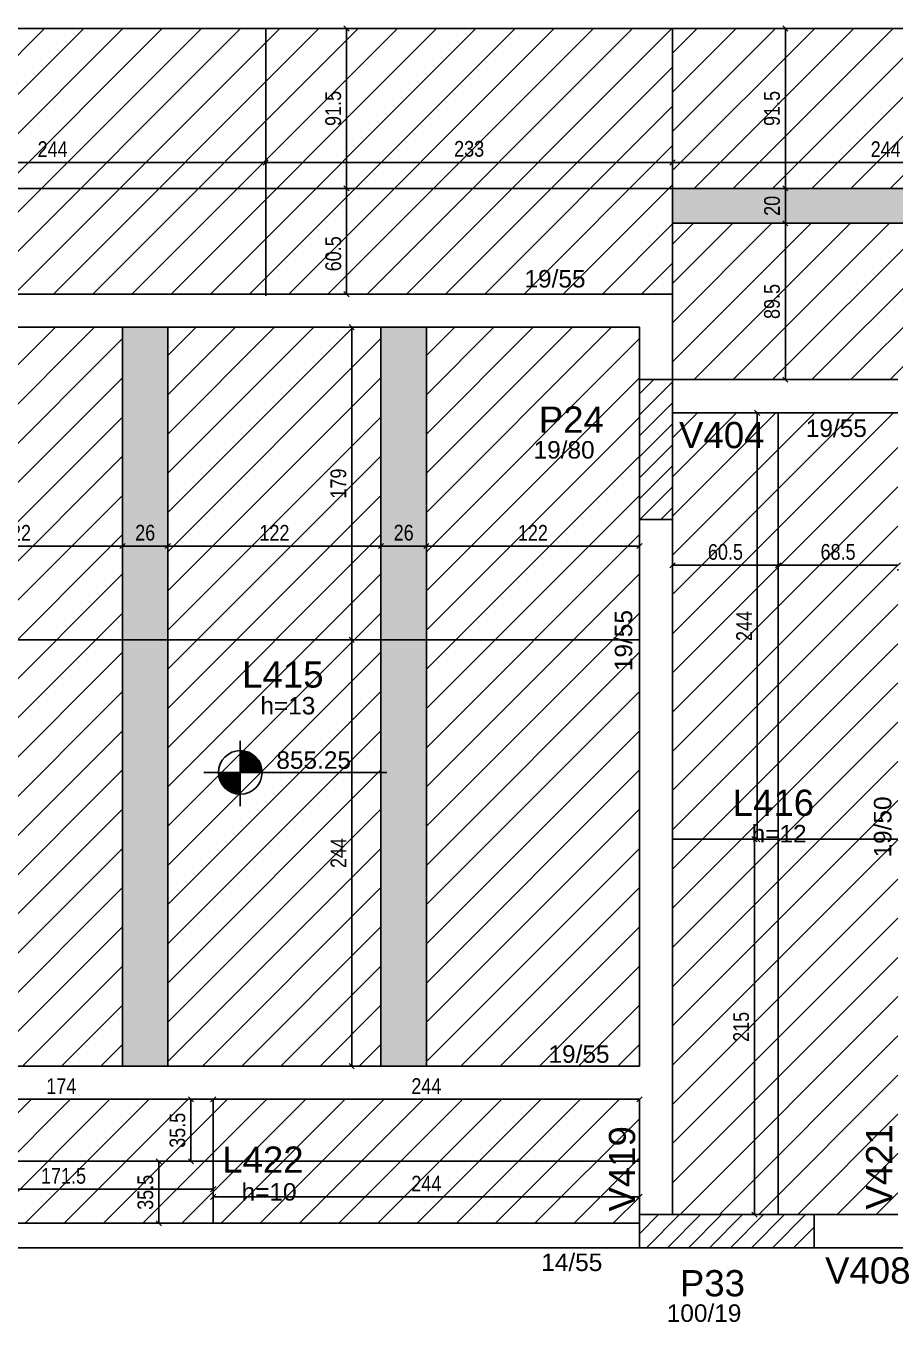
# Model space of a CAD drawing. Header units: millimetres. Extents: x 2358 to 5871, y 1438 to 2637.
# Drawn here: x 4682 to 5180, y 1444 to 2186 of the extents above; entities that cross this region are included whole.
import ezdxf

# ---------------------------------------------------------------- set-up
doc = ezdxf.new("R2010")
doc.units = ezdxf.units.MM
for name, color, linetype in [('3', 3, 'Continuous'), ('4', 4, 'Continuous'), ('7', 7, 'Continuous'), ('9', 9, 'Continuous'), ('Painéis', 200, 'Continuous')]:
    doc.layers.add(name, color=color, linetype=linetype)
doc.layers.add('Hachura', color=251, linetype='Continuous', lineweight=9)
doc.layers.add('REAPROVEITAMENTO', color=251, linetype='Continuous', lineweight=9)
doc.styles.add('COTA TECNICA-50', font='techl___.ttf', dxfattribs={"height": 9})
doc.styles.get("Standard").update_dxf_attribs({"font": 'arial.ttf'})
doc.dimstyles.new('COTA PAINEL-50', dxfattribs={"dimtxt": 9, "dimasz": 3, "dimexe": 3, "dimexo": 3, "dimgap": 3, "dimtad": 1, "dimdec": 1, "dimzin": 12, "dimdsep": 46, "dimtxsty": 'COTA TECNICA-50', "dimblk1": 'OBLIQUE', "dimblk2": 'OBLIQUE', "dimsah": 1, "dimcen": 0.9, "dimclrd": 4, "dimclre": 4, "dimclrt": 240, "dimadec": 1, "dimazin": 3, "dimtfac": 1, "dimtdec": 1, "dimtmove": 0, "dimatfit": 3, "dimfxl": 1, "dimtolj": 1, "dimtzin": 12, "dimarcsym": 0})

# ---------------------------------------------------------------- blocks, each defined once
blk = doc.blocks.new('_Oblique')
at = {"color": 0, "linetype": 'ByBlock', "lineweight": -2}
blk.add_line((-0.5, -0.5), (0.5, 0.5), dxfattribs=at)
blk = doc.blocks.new('*D152')
at = {"layer": 'Defpoints', "color": 0, "transparency": 16777216}
for p in [(5181.47, 1877.66), (5112.97, 1876.83), (5112.97, 1872.69)]:
    blk.add_point(p, dxfattribs=at)
at = {"layer": 'Painéis', "color": 4, "lineweight": -2, "transparency": 16777216}
for p, q in [((5112.97, 1875.69), (5112.97, 1879.83)), ((5181.47, 1876.83), (5112.97, 1876.83)), ((5181.47, 1874.66), (5181.47, 1873.83))]:
    blk.add_line(p, q, dxfattribs=at)
at = {"layer": 'Painéis', "color": 4, "lineweight": -2, "transparency": 16777216, "xscale": 3, "yscale": 3, "zscale": 3, "rotation": 180}
blk.add_blockref('_Oblique', (5112.97, 1876.83), dxfattribs=at)
at = {"layer": 'Painéis', "color": 4, "lineweight": -2, "transparency": 16777216, "xscale": 3, "yscale": 3, "zscale": 3}
blk.add_blockref('_Oblique', (5181.47, 1876.83), dxfattribs=at)
at = {"layer": 'Painéis', "color": 240, "transparency": 16777216, "insert": (5147.22, 1884.44), "char_height": 9, "attachment_point": 5, "style": 'COTA TECNICA-50'}
blk.add_mtext('\\A1;68.5', dxfattribs=at)
blk = doc.blocks.new('*D38')
at = {"layer": 'Defpoints', "color": 0, "transparency": 16777216}
for p in [(5052.47, 1876.83), (5052.47, 1876.83), (5112.97, 1876.83)]:
    blk.add_point(p, dxfattribs=at)
at = {"layer": 'Painéis', "color": 4, "lineweight": -2, "transparency": 16777216}
blk.add_line((5112.97, 1876.83), (5052.47, 1876.83), dxfattribs=at)
at = {"layer": 'Painéis', "color": 4, "lineweight": -2, "transparency": 16777216, "xscale": 3, "yscale": 3, "zscale": 3, "rotation": 180}
blk.add_blockref('_Oblique', (5052.47, 1876.83), dxfattribs=at)
at = {"layer": 'Painéis', "color": 4, "lineweight": -2, "transparency": 16777216, "xscale": 3, "yscale": 3, "zscale": 3}
blk.add_blockref('_Oblique', (5112.97, 1876.83), dxfattribs=at)
at = {"layer": 'Painéis', "color": 240, "transparency": 16777216, "insert": (5082.72, 1884.42), "char_height": 9, "attachment_point": 5, "style": 'COTA TECNICA-50'}
blk.add_mtext('\\A1;60.5', dxfattribs=at)
blk = doc.blocks.new('*D153')
at = {"layer": 'Defpoints', "color": 0, "transparency": 16777216}
for p in [(5100.96, 1964.07), (5100.96, 1720.07), (5100.96, 1720.07)]:
    blk.add_point(p, dxfattribs=at)
at = {"layer": 'Painéis', "color": 4, "lineweight": -2, "transparency": 16777216}
blk.add_line((5100.96, 1964.07), (5100.96, 1720.07), dxfattribs=at)
at = {"layer": 'Painéis', "color": 4, "lineweight": -2, "transparency": 16777216, "xscale": 3, "yscale": 3, "zscale": 3}
for p, rotation in [((5100.96, 1964.07), 90), ((5100.96, 1720.07), 270)]:
    blk.add_blockref('_Oblique', p, dxfattribs=dict(at, rotation=rotation))
at = {"layer": 'Painéis', "color": 240, "transparency": 16777216, "insert": (5093.39, 1842.07), "char_height": 9, "attachment_point": 5, "rotation": 90, "style": 'COTA TECNICA-50'}
blk.add_mtext('\\A1;244', dxfattribs=at)
blk = doc.blocks.new('*D39')
at = {"layer": 'Defpoints', "color": 0, "transparency": 16777216}
for p in [(5100.96, 1720.07), (5099.34, 1505.07), (5099.34, 1505.07)]:
    blk.add_point(p, dxfattribs=at)
at = {"layer": 'Painéis', "color": 4, "lineweight": -2, "transparency": 16777216}
for p, q in [((5097.96, 1720.07), (5096.34, 1720.07)), ((5099.34, 1720.07), (5099.34, 1505.07))]:
    blk.add_line(p, q, dxfattribs=at)
at = {"layer": 'Painéis', "color": 4, "lineweight": -2, "transparency": 16777216, "xscale": 3, "yscale": 3, "zscale": 3}
for p, rotation in [((5099.34, 1720.07), 90), ((5099.34, 1505.07), 270)]:
    blk.add_blockref('_Oblique', p, dxfattribs=dict(at, rotation=rotation))
at = {"layer": 'Painéis', "color": 240, "transparency": 16777216, "insert": (5091.74, 1612.57), "char_height": 9, "attachment_point": 5, "rotation": 90, "style": 'COTA TECNICA-50'}
blk.add_mtext('\\A1;215', dxfattribs=at)
blk = doc.blocks.new('*D40')
at = {"layer": 'Defpoints', "color": 0, "transparency": 16777216}
for p in [(4865.8, 2184.12), (4865.8, 2184.12), (4865.8, 2092.62)]:
    blk.add_point(p, dxfattribs=at)
at = {"layer": 'Painéis', "color": 4, "lineweight": -2, "transparency": 16777216}
blk.add_line((4865.8, 2092.62), (4865.8, 2184.12), dxfattribs=at)
at = {"layer": 'Painéis', "color": 4, "lineweight": -2, "transparency": 16777216, "xscale": 3, "yscale": 3, "zscale": 3}
for p, rotation in [((4865.8, 2184.12), 90), ((4865.8, 2092.62), 270)]:
    blk.add_blockref('_Oblique', p, dxfattribs=dict(at, rotation=rotation))
at = {"layer": 'Painéis', "color": 240, "transparency": 16777216, "insert": (4858.18, 2138.37), "char_height": 9, "attachment_point": 5, "rotation": 90, "style": 'COTA TECNICA-50'}
blk.add_mtext('\\A1;91.5', dxfattribs=at)
blk = doc.blocks.new('*D41')
at = {"layer": 'Defpoints', "color": 0, "transparency": 16777216}
for p in [(4575.47, 2107.5), (4575.47, 2107.5), (4819.47, 2107.5)]:
    blk.add_point(p, dxfattribs=at)
at = {"layer": 'Painéis', "color": 4, "lineweight": -2, "transparency": 16777216}
blk.add_line((4819.47, 2107.5), (4575.47, 2107.5), dxfattribs=at)
at = {"layer": 'Painéis', "color": 4, "lineweight": -2, "transparency": 16777216, "xscale": 3, "yscale": 3, "zscale": 3, "rotation": 180}
blk.add_blockref('_Oblique', (4575.47, 2107.5), dxfattribs=at)
at = {"layer": 'Painéis', "color": 4, "lineweight": -2, "transparency": 16777216, "xscale": 3, "yscale": 3, "zscale": 3}
blk.add_blockref('_Oblique', (4819.47, 2107.5), dxfattribs=at)
at = {"layer": 'Painéis', "color": 240, "transparency": 16777216, "insert": (4697.47, 2115.07), "char_height": 9, "attachment_point": 5, "style": 'COTA TECNICA-50'}
blk.add_mtext('\\A1;244', dxfattribs=at)
blk = doc.blocks.new('*D43')
at = {"layer": 'Defpoints', "color": 0, "transparency": 16777216}
for p in [(4819.47, 2107.5), (5052.47, 2107.5), (5052.47, 2107.5)]:
    blk.add_point(p, dxfattribs=at)
at = {"layer": 'Painéis', "color": 4, "lineweight": -2, "transparency": 16777216}
blk.add_line((4819.47, 2107.5), (5052.47, 2107.5), dxfattribs=at)
at = {"layer": 'Painéis', "color": 4, "lineweight": -2, "transparency": 16777216, "xscale": 3, "yscale": 3, "zscale": 3, "rotation": 180}
blk.add_blockref('_Oblique', (4819.47, 2107.5), dxfattribs=at)
at = {"layer": 'Painéis', "color": 4, "lineweight": -2, "transparency": 16777216, "xscale": 3, "yscale": 3, "zscale": 3}
blk.add_blockref('_Oblique', (5052.47, 2107.5), dxfattribs=at)
at = {"layer": 'Painéis', "color": 240, "transparency": 16777216, "insert": (4935.97, 2115.2), "char_height": 9, "attachment_point": 5, "style": 'COTA TECNICA-50'}
blk.add_mtext('\\A1;233', dxfattribs=at)
blk = doc.blocks.new('*D44')
at = {"layer": 'Defpoints', "color": 0, "transparency": 16777216}
for p in [(4865.8, 2092.62), (4865.8, 2032.12), (4865.8, 2032.12)]:
    blk.add_point(p, dxfattribs=at)
at = {"layer": 'Painéis', "color": 4, "lineweight": -2, "transparency": 16777216}
blk.add_line((4865.8, 2092.62), (4865.8, 2032.12), dxfattribs=at)
at = {"layer": 'Painéis', "color": 4, "lineweight": -2, "transparency": 16777216, "xscale": 3, "yscale": 3, "zscale": 3}
for p, rotation in [((4865.8, 2092.62), 90), ((4865.8, 2032.12), 270)]:
    blk.add_blockref('_Oblique', p, dxfattribs=dict(at, rotation=rotation))
at = {"layer": 'Painéis', "color": 240, "transparency": 16777216, "insert": (4858.2, 2055.17), "char_height": 9, "attachment_point": 5, "rotation": 90, "style": 'COTA TECNICA-50'}
blk.add_mtext('\\A1;60.5', dxfattribs=at)
blk = doc.blocks.new('*D157')
at = {"layer": 'Defpoints', "color": 0, "transparency": 16777216}
for p in [(5116.97, 2072.62), (5117.03, 2072.62), (5116.97, 1983.12)]:
    blk.add_point(p, dxfattribs=at)
at = {"layer": 'Painéis', "color": 4, "lineweight": -2, "transparency": 16777216}
for p, q in [((5117.03, 1983.12), (5117.03, 2072.62)), ((5119.97, 2072.62), (5120.03, 2072.62)), ((5119.97, 1983.12), (5120.03, 1983.12))]:
    blk.add_line(p, q, dxfattribs=at)
at = {"layer": 'Painéis', "color": 4, "lineweight": -2, "transparency": 16777216, "xscale": 3, "yscale": 3, "zscale": 3}
for p, rotation in [((5117.03, 2072.62), 90), ((5117.03, 1983.12), 270)]:
    blk.add_blockref('_Oblique', p, dxfattribs=dict(at, rotation=rotation))
at = {"layer": 'Painéis', "color": 240, "transparency": 16777216, "insert": (5109.41, 2027.87), "char_height": 9, "attachment_point": 5, "rotation": 90, "style": 'COTA TECNICA-50'}
blk.add_mtext('\\A1;89.5', dxfattribs=at)
blk = doc.blocks.new('*D158')
at = {"layer": 'Defpoints', "color": 0, "transparency": 16777216}
for p in [(5117.03, 2092.62), (5117.03, 2092.62), (5117.03, 2072.62)]:
    blk.add_point(p, dxfattribs=at)
at = {"layer": 'Painéis', "color": 4, "lineweight": -2, "transparency": 16777216}
blk.add_line((5117.03, 2072.62), (5117.03, 2092.62), dxfattribs=at)
at = {"layer": 'Painéis', "color": 4, "lineweight": -2, "transparency": 16777216, "xscale": 3, "yscale": 3, "zscale": 3}
for p, rotation in [((5117.03, 2092.62), 90), ((5117.03, 2072.62), 270)]:
    blk.add_blockref('_Oblique', p, dxfattribs=dict(at, rotation=rotation))
at = {"layer": 'Painéis', "color": 240, "transparency": 16777216, "insert": (5109.44, 2082.62), "char_height": 9, "attachment_point": 5, "rotation": 90, "style": 'COTA TECNICA-50'}
blk.add_mtext('\\A1;20', dxfattribs=at)
blk = doc.blocks.new('*D56')
at = {"layer": 'Defpoints', "color": 0, "transparency": 16777216}
for p in [(5117.03, 2184.12), (5117.03, 2184.12), (5117.03, 2092.62)]:
    blk.add_point(p, dxfattribs=at)
at = {"layer": 'Painéis', "color": 4, "lineweight": -2, "transparency": 16777216}
blk.add_line((5117.03, 2092.62), (5117.03, 2184.12), dxfattribs=at)
at = {"layer": 'Painéis', "color": 4, "lineweight": -2, "transparency": 16777216, "xscale": 3, "yscale": 3, "zscale": 3}
for p, rotation in [((5117.03, 2184.12), 90), ((5117.03, 2092.62), 270)]:
    blk.add_blockref('_Oblique', p, dxfattribs=dict(at, rotation=rotation))
at = {"layer": 'Painéis', "color": 240, "transparency": 16777216, "insert": (5109.41, 2138.37), "char_height": 9, "attachment_point": 5, "rotation": 90, "style": 'COTA TECNICA-50'}
blk.add_mtext('\\A1;91.5', dxfattribs=at)
blk = doc.blocks.new('*D159')
at = {"layer": 'Defpoints', "color": 0, "transparency": 16777216}
for p in [(5052.47, 2107.5), (5296.47, 2107.5), (5296.47, 2107.5)]:
    blk.add_point(p, dxfattribs=at)
at = {"layer": 'Painéis', "color": 4, "lineweight": -2, "transparency": 16777216}
blk.add_line((5052.47, 2107.5), (5296.47, 2107.5), dxfattribs=at)
at = {"layer": 'Painéis', "color": 4, "lineweight": -2, "transparency": 16777216, "xscale": 3, "yscale": 3, "zscale": 3, "rotation": 180}
blk.add_blockref('_Oblique', (5052.47, 2107.5), dxfattribs=at)
at = {"layer": 'Painéis', "color": 4, "lineweight": -2, "transparency": 16777216, "xscale": 3, "yscale": 3, "zscale": 3}
blk.add_blockref('_Oblique', (5296.47, 2107.5), dxfattribs=at)
at = {"layer": 'Painéis', "color": 240, "transparency": 16777216, "insert": (5174.47, 2115.07), "char_height": 9, "attachment_point": 5, "style": 'COTA TECNICA-50'}
blk.add_mtext('\\A1;244', dxfattribs=at)
blk = doc.blocks.new('*D132')
at = {"layer": 'Defpoints', "color": 0, "transparency": 16777216}
for p in [(4615.47, 1887.87), (4737.48, 1887.87), (4737.48, 1887.87)]:
    blk.add_point(p, dxfattribs=at)
at = {"layer": 'Painéis', "color": 4, "lineweight": -2, "transparency": 16777216}
blk.add_line((4615.47, 1887.87), (4737.48, 1887.87), dxfattribs=at)
at = {"layer": 'Painéis', "color": 4, "lineweight": -2, "transparency": 16777216, "xscale": 3, "yscale": 3, "zscale": 3, "rotation": 180}
blk.add_blockref('_Oblique', (4615.47, 1887.87), dxfattribs=at)
at = {"layer": 'Painéis', "color": 4, "lineweight": -2, "transparency": 16777216, "xscale": 3, "yscale": 3, "zscale": 3}
blk.add_blockref('_Oblique', (4737.48, 1887.87), dxfattribs=at)
at = {"layer": 'Painéis', "color": 240, "transparency": 16777216, "insert": (4676.48, 1895.42), "char_height": 9, "attachment_point": 5, "style": 'COTA TECNICA-50'}
blk.add_mtext('\\A1;122', dxfattribs=at)
blk = doc.blocks.new('*D133')
at = {"layer": 'Defpoints', "color": 0, "transparency": 16777216}
for p in [(4737.48, 1887.87), (4763.48, 1887.87), (4763.48, 1887.87)]:
    blk.add_point(p, dxfattribs=at)
at = {"layer": 'Painéis', "color": 4, "lineweight": -2, "transparency": 16777216}
blk.add_line((4737.48, 1887.87), (4763.48, 1887.87), dxfattribs=at)
at = {"layer": 'Painéis', "color": 4, "lineweight": -2, "transparency": 16777216, "xscale": 3, "yscale": 3, "zscale": 3, "rotation": 180}
blk.add_blockref('_Oblique', (4737.48, 1887.87), dxfattribs=at)
at = {"layer": 'Painéis', "color": 4, "lineweight": -2, "transparency": 16777216, "xscale": 3, "yscale": 3, "zscale": 3}
blk.add_blockref('_Oblique', (4763.48, 1887.87), dxfattribs=at)
at = {"layer": 'Painéis', "color": 240, "transparency": 16777216, "insert": (4750.48, 1895.46), "char_height": 9, "attachment_point": 5, "style": 'COTA TECNICA-50'}
blk.add_mtext('\\A1;26', dxfattribs=at)
blk = doc.blocks.new('*D134')
at = {"layer": 'Defpoints', "color": 0, "transparency": 16777216}
for p in [(4763.48, 1887.87), (4885.48, 1887.87), (4885.48, 1887.87)]:
    blk.add_point(p, dxfattribs=at)
at = {"layer": 'Painéis', "color": 4, "lineweight": -2, "transparency": 16777216}
blk.add_line((4763.48, 1887.87), (4885.48, 1887.87), dxfattribs=at)
at = {"layer": 'Painéis', "color": 4, "lineweight": -2, "transparency": 16777216, "xscale": 3, "yscale": 3, "zscale": 3, "rotation": 180}
blk.add_blockref('_Oblique', (4763.48, 1887.87), dxfattribs=at)
at = {"layer": 'Painéis', "color": 4, "lineweight": -2, "transparency": 16777216, "xscale": 3, "yscale": 3, "zscale": 3}
blk.add_blockref('_Oblique', (4885.48, 1887.87), dxfattribs=at)
at = {"layer": 'Painéis', "color": 240, "transparency": 16777216, "insert": (4824.48, 1895.42), "char_height": 9, "attachment_point": 5, "style": 'COTA TECNICA-50'}
blk.add_mtext('\\A1;122', dxfattribs=at)
blk = doc.blocks.new('*D135')
at = {"layer": 'Defpoints', "color": 0, "transparency": 16777216}
for p in [(4885.48, 1887.87), (4911.48, 1887.87), (4911.48, 1887.87)]:
    blk.add_point(p, dxfattribs=at)
at = {"layer": 'Painéis', "color": 4, "lineweight": -2, "transparency": 16777216}
blk.add_line((4885.48, 1887.87), (4911.48, 1887.87), dxfattribs=at)
at = {"layer": 'Painéis', "color": 4, "lineweight": -2, "transparency": 16777216, "xscale": 3, "yscale": 3, "zscale": 3, "rotation": 180}
blk.add_blockref('_Oblique', (4885.48, 1887.87), dxfattribs=at)
at = {"layer": 'Painéis', "color": 4, "lineweight": -2, "transparency": 16777216, "xscale": 3, "yscale": 3, "zscale": 3}
blk.add_blockref('_Oblique', (4911.48, 1887.87), dxfattribs=at)
at = {"layer": 'Painéis', "color": 240, "transparency": 16777216, "insert": (4898.48, 1895.46), "char_height": 9, "attachment_point": 5, "style": 'COTA TECNICA-50'}
blk.add_mtext('\\A1;26', dxfattribs=at)
blk = doc.blocks.new('*D136')
at = {"layer": 'Defpoints', "color": 0, "transparency": 16777216}
for p in [(4911.48, 1887.87), (5033.47, 1887.87), (5033.47, 1887.87)]:
    blk.add_point(p, dxfattribs=at)
at = {"layer": 'Painéis', "color": 4, "lineweight": -2, "transparency": 16777216}
blk.add_line((4911.48, 1887.87), (5033.47, 1887.87), dxfattribs=at)
at = {"layer": 'Painéis', "color": 4, "lineweight": -2, "transparency": 16777216, "xscale": 3, "yscale": 3, "zscale": 3, "rotation": 180}
blk.add_blockref('_Oblique', (4911.48, 1887.87), dxfattribs=at)
at = {"layer": 'Painéis', "color": 4, "lineweight": -2, "transparency": 16777216, "xscale": 3, "yscale": 3, "zscale": 3}
blk.add_blockref('_Oblique', (5033.47, 1887.87), dxfattribs=at)
at = {"layer": 'Painéis', "color": 240, "transparency": 16777216, "insert": (4972.48, 1895.42), "char_height": 9, "attachment_point": 5, "style": 'COTA TECNICA-50'}
blk.add_mtext('\\A1;122', dxfattribs=at)
blk = doc.blocks.new('*D137')
at = {"layer": 'Defpoints', "color": 0, "transparency": 16777216}
for p in [(4868.73, 2013.12), (4868.73, 1834.12), (4868.73, 1834.12)]:
    blk.add_point(p, dxfattribs=at)
at = {"layer": 'Painéis', "color": 4, "lineweight": -2, "transparency": 16777216}
blk.add_line((4868.73, 2013.12), (4868.73, 1834.12), dxfattribs=at)
at = {"layer": 'Painéis', "color": 4, "lineweight": -2, "transparency": 16777216, "xscale": 3, "yscale": 3, "zscale": 3}
for p, rotation in [((4868.73, 2013.12), 90), ((4868.73, 1834.12), 270)]:
    blk.add_blockref('_Oblique', p, dxfattribs=dict(at, rotation=rotation))
at = {"layer": 'Painéis', "color": 240, "transparency": 16777216, "insert": (4861.14, 1923.62), "char_height": 9, "attachment_point": 5, "rotation": 90, "style": 'COTA TECNICA-50'}
blk.add_mtext('\\A1;179', dxfattribs=at)
blk = doc.blocks.new('*D138')
at = {"layer": 'Defpoints', "color": 0, "transparency": 16777216}
for p in [(4868.73, 1834.12), (4868.73, 1590.12), (4868.73, 1590.12)]:
    blk.add_point(p, dxfattribs=at)
at = {"layer": 'Painéis', "color": 4, "lineweight": -2, "transparency": 16777216}
blk.add_line((4868.73, 1834.12), (4868.73, 1590.12), dxfattribs=at)
at = {"layer": 'Painéis', "color": 4, "lineweight": -2, "transparency": 16777216, "xscale": 3, "yscale": 3, "zscale": 3}
for p, rotation in [((4868.73, 1834.12), 90), ((4868.73, 1590.12), 270)]:
    blk.add_blockref('_Oblique', p, dxfattribs=dict(at, rotation=rotation))
at = {"layer": 'Painéis', "color": 240, "transparency": 16777216, "insert": (4861.16, 1712.12), "char_height": 9, "attachment_point": 5, "rotation": 90, "style": 'COTA TECNICA-50'}
blk.add_mtext('\\A1;244', dxfattribs=at)
blk = doc.blocks.new('*D81')
at = {"layer": 'Defpoints', "color": 0, "transparency": 16777216}
for p in [(4789.47, 1515.28), (4789.47, 1515.28), (5033.47, 1515.28)]:
    blk.add_point(p, dxfattribs=at)
at = {"layer": 'Painéis', "color": 4, "lineweight": -2, "transparency": 16777216}
blk.add_line((5033.47, 1515.28), (4789.47, 1515.28), dxfattribs=at)
at = {"layer": 'Painéis', "color": 4, "lineweight": -2, "transparency": 16777216, "xscale": 3, "yscale": 3, "zscale": 3, "rotation": 180}
blk.add_blockref('_Oblique', (4789.47, 1515.28), dxfattribs=at)
at = {"layer": 'Painéis', "color": 4, "lineweight": -2, "transparency": 16777216, "xscale": 3, "yscale": 3, "zscale": 3}
blk.add_blockref('_Oblique', (5033.47, 1515.28), dxfattribs=at)
at = {"layer": 'Painéis', "color": 240, "transparency": 16777216, "insert": (4911.47, 1522.84), "char_height": 9, "attachment_point": 5, "style": 'COTA TECNICA-50'}
blk.add_mtext('\\A1;244', dxfattribs=at)
blk = doc.blocks.new('*D82')
at = {"layer": 'Defpoints', "color": 0, "transparency": 16777216}
for p in [(4617.97, 1519.64), (4617.97, 1519.64), (4789.47, 1519.64)]:
    blk.add_point(p, dxfattribs=at)
at = {"layer": 'Painéis', "color": 4, "lineweight": -2, "transparency": 16777216}
blk.add_line((4789.47, 1519.64), (4617.97, 1519.64), dxfattribs=at)
at = {"layer": 'Painéis', "color": 4, "lineweight": -2, "transparency": 16777216, "xscale": 3, "yscale": 3, "zscale": 3, "rotation": 180}
blk.add_blockref('_Oblique', (4617.97, 1519.64), dxfattribs=at)
at = {"layer": 'Painéis', "color": 4, "lineweight": -2, "transparency": 16777216, "xscale": 3, "yscale": 3, "zscale": 3}
blk.add_blockref('_Oblique', (4789.47, 1519.64), dxfattribs=at)
at = {"layer": 'Painéis', "color": 240, "transparency": 16777216, "insert": (4703.72, 1527.24), "char_height": 9, "attachment_point": 5, "style": 'COTA TECNICA-50'}
blk.add_mtext('\\A1;171.5', dxfattribs=at)
blk = doc.blocks.new('*D83')
at = {"layer": 'Defpoints', "color": 0, "transparency": 16777216}
for p in [(4777.44, 1571.12), (4776.69, 1535.62), (4777.44, 1535.62)]:
    blk.add_point(p, dxfattribs=at)
at = {"layer": 'Painéis', "color": 4, "lineweight": -2, "transparency": 16777216}
for p, q in [((4774.44, 1571.12), (4773.69, 1571.12)), ((4776.69, 1571.12), (4776.69, 1535.62)), ((4774.44, 1535.62), (4773.69, 1535.62))]:
    blk.add_line(p, q, dxfattribs=at)
at = {"layer": 'Painéis', "color": 4, "lineweight": -2, "transparency": 16777216, "xscale": 3, "yscale": 3, "zscale": 3}
for p, rotation in [((4776.69, 1571.12), 90), ((4776.69, 1535.62), 270)]:
    blk.add_blockref('_Oblique', p, dxfattribs=dict(at, rotation=rotation))
at = {"layer": 'Painéis', "color": 240, "transparency": 16777216, "insert": (4768.99, 1553.37), "char_height": 9, "attachment_point": 5, "rotation": 90, "style": 'COTA TECNICA-50'}
blk.add_mtext('\\A1;35.5', dxfattribs=at)
blk = doc.blocks.new('*D84')
at = {"layer": 'Defpoints', "color": 0, "transparency": 16777216}
for p in [(4760.2, 1535.62), (4758.31, 1500.12), (4760.2, 1500.12)]:
    blk.add_point(p, dxfattribs=at)
at = {"layer": 'Painéis', "color": 4, "lineweight": -2, "transparency": 16777216}
for p, q in [((4757.2, 1535.62), (4755.31, 1535.62)), ((4758.31, 1535.62), (4758.31, 1500.12)), ((4757.2, 1500.12), (4755.31, 1500.12))]:
    blk.add_line(p, q, dxfattribs=at)
at = {"layer": 'Painéis', "color": 4, "lineweight": -2, "transparency": 16777216, "xscale": 3, "yscale": 3, "zscale": 3}
for p, rotation in [((4758.31, 1535.62), 90), ((4758.31, 1500.12), 270)]:
    blk.add_blockref('_Oblique', p, dxfattribs=dict(at, rotation=rotation))
at = {"layer": 'Painéis', "color": 240, "transparency": 16777216, "insert": (4750.62, 1517.87), "char_height": 9, "attachment_point": 5, "rotation": 90, "style": 'COTA TECNICA-50'}
blk.add_mtext('\\A1;35.5', dxfattribs=at)
blk = doc.blocks.new('*D173')
at = {"layer": 'Defpoints', "color": 0, "transparency": 16777216}
for p in [(4789.47, 1571.12), (4789.47, 1571.12), (5033.47, 1571.12)]:
    blk.add_point(p, dxfattribs=at)
at = {"layer": 'Painéis', "color": 4, "lineweight": -2, "transparency": 16777216}
blk.add_line((5033.47, 1571.12), (4789.47, 1571.12), dxfattribs=at)
at = {"layer": 'Painéis', "color": 4, "lineweight": -2, "transparency": 16777216, "xscale": 3, "yscale": 3, "zscale": 3, "rotation": 180}
blk.add_blockref('_Oblique', (4789.47, 1571.12), dxfattribs=at)
at = {"layer": 'Painéis', "color": 4, "lineweight": -2, "transparency": 16777216, "xscale": 3, "yscale": 3, "zscale": 3}
blk.add_blockref('_Oblique', (5033.47, 1571.12), dxfattribs=at)
at = {"layer": 'Painéis', "color": 240, "transparency": 16777216, "insert": (4911.47, 1578.69), "char_height": 9, "attachment_point": 5, "style": 'COTA TECNICA-50'}
blk.add_mtext('\\A1;244', dxfattribs=at)
blk = doc.blocks.new('*D85')
at = {"layer": 'Defpoints', "color": 0, "transparency": 16777216}
for p in [(4615.47, 1571.12), (4615.47, 1571.12), (4789.47, 1571.12)]:
    blk.add_point(p, dxfattribs=at)
at = {"layer": 'Painéis', "color": 4, "lineweight": -2, "transparency": 16777216}
blk.add_line((4789.47, 1571.12), (4615.47, 1571.12), dxfattribs=at)
at = {"layer": 'Painéis', "color": 4, "lineweight": -2, "transparency": 16777216, "xscale": 3, "yscale": 3, "zscale": 3, "rotation": 180}
blk.add_blockref('_Oblique', (4615.47, 1571.12), dxfattribs=at)
at = {"layer": 'Painéis', "color": 4, "lineweight": -2, "transparency": 16777216, "xscale": 3, "yscale": 3, "zscale": 3}
blk.add_blockref('_Oblique', (4789.47, 1571.12), dxfattribs=at)
at = {"layer": 'Painéis', "color": 240, "transparency": 16777216, "insert": (4702.47, 1578.69), "char_height": 9, "attachment_point": 5, "style": 'COTA TECNICA-50'}
blk.add_mtext('\\A1;174', dxfattribs=at)

msp = doc.modelspace()

# ---------------------------------------------------------------- hatches: boundary and pattern name
at = {"layer": 'Hachura', "linetype": 'ByBlock'}
h = msp.add_hatch(color=256, dxfattribs=at)
h.dxf.hatch_style = 1
h.paths.add_polyline_path([(5778.47, 2072.62), (5778.47, 2092.62), (5052.47, 2092.62), (5052.47, 2072.62)])
h = msp.add_hatch(color=256, dxfattribs=at)
h.dxf.hatch_style = 1
h.paths.add_polyline_path([(4737.48, 1590.12), (4763.48, 1590.12), (4763.48, 2013.12), (4737.48, 2013.12)])
h = msp.add_hatch(color=256, dxfattribs=at)
h.dxf.hatch_style = 1
h.paths.add_polyline_path([(4885.48, 1590.12), (4911.48, 1590.12), (4911.48, 2013.12), (4885.48, 2013.12)])
at = {"layer": 'REAPROVEITAMENTO', "linetype": 'ByBlock'}
h = msp.add_hatch(dxfattribs=at)
h.set_pattern_fill('ANSI31', color=256, scale=5, style=2)
h.set_pattern_definition([(45, (-1344.037, -103.497), (-11.22532, 11.22532), [])])
h.paths.add_polyline_path([(2639.47, 2184.12), (2639.47, 2032.12), (5052.47, 2032.12), (5052.47, 2184.12)])
h = msp.add_hatch(dxfattribs=at)
h.set_pattern_fill('ANSI31', color=256, scale=5, style=2)
h.set_pattern_definition([(45, (-618.037, -42.997), (-11.22532, 11.22532), [])])
h.paths.add_polyline_path([(5778.47, 2092.62), (5778.47, 2184.12), (5052.47, 2184.12), (5052.47, 2092.62)])
h = msp.add_hatch(dxfattribs=at)
h.set_pattern_fill('ANSI31', color=256, scale=5, style=2)
h.set_pattern_definition([(45, (-618.037, -152.497), (-11.22532, 11.22532), [])])
h.paths.add_polyline_path([(5052.47, 1983.12), (5778.47, 1983.12), (5778.47, 2072.62), (5052.47, 2072.62)])
h = msp.add_hatch(dxfattribs=at)
h.set_pattern_fill('ANSI31', color=256, scale=5, style=2)
h.set_pattern_definition([(45, (-1922.287, -162.997), (-11.22532, 11.22532), [])])
h.paths.add_polyline_path([(4737.47, 1590.12), (4615.47, 1590.12), (4615.47, 2013.12), (4737.47, 2013.12)])
h = msp.add_hatch(dxfattribs=at)
h.set_pattern_fill('ANSI31', color=256, scale=5, style=2)
h.set_pattern_definition([(45, (-1774.278, -162.997), (-11.22532, 11.22532), [])])
h.paths.add_polyline_path([(4885.48, 1590.12), (4763.48, 1590.12), (4763.48, 2013.12), (4885.48, 2013.12)])
h = msp.add_hatch(dxfattribs=at)
h.set_pattern_fill('ANSI31', color=256, scale=5, style=2)
h.set_pattern_definition([(45, (-1626.278, -162.997), (-11.22532, 11.22532), [])])
h.paths.add_polyline_path([(5033.48, 1590.12), (4911.48, 1590.12), (4911.48, 2013.12), (5033.48, 2013.12)])
h = msp.add_hatch(dxfattribs=at)
h.set_pattern_fill('ANSI31', color=256, scale=5, style=2)
h.set_pattern_definition([(45, (-1222.037, -261.05), (-11.22532, 11.22532), [])])
h.paths.add_polyline_path([(5181.47, 1964.07), (5052.47, 1964.07), (5052.47, 1505.07), (5181.47, 1505.07)])
h = msp.add_hatch(dxfattribs=at)
h.set_pattern_fill('ANSI31', color=256, scale=5, style=2)
h.set_pattern_definition([(45, (-1801.287, -604.997), (-11.22532, 11.22532), [])])
h.paths.add_polyline_path([(5033.47, 1500.12), (5033.47, 1571.12), (4617.97, 1571.12), (4617.97, 1500.12)])

# ---------------------------------------------------------------- linework, layer by layer
at = {"layer": '3', "linetype": 'Continuous'}
for p, q in [((5033.47, 1974.94), (5041.65, 1983.12)), ((5033.47, 1962.92), (5052.47, 1981.92)), ((5033.47, 1950.9), (5052.47, 1969.9)), ((5033.47, 1938.88), (5052.47, 1957.88)), ((5033.47, 1926.86), (5052.47, 1945.86)), ((5033.47, 1914.84), (5052.47, 1933.84)), ((5033.78, 1903.12), (5052.47, 1921.81)), ((5045.8, 1903.12), (5052.47, 1909.79)), ((4804.92, 1770.74), (4804.92, 1776.25)), ((4804.92, 1770.74), (4804.92, 1745.74)), ((4804.92, 1770.13), (4808.77, 1770.13)), ((4804.92, 1769.34), (4810.67, 1769.34)), ((4804.92, 1768.55), (4812, 1768.55)), ((4804.92, 1767.76), (4813.03, 1767.76)), ((4804.92, 1766.96), (4813.88, 1766.96)), ((4804.92, 1766.17), (4814.59, 1766.17)), ((4804.92, 1765.38), (4815.19, 1765.38)), ((4804.92, 1764.58), (4815.69, 1764.58)), ((4804.92, 1763.79), (4816.12, 1763.79)), ((4804.92, 1763), (4816.48, 1763)), ((4804.92, 1762.21), (4816.78, 1762.21)), ((4804.92, 1761.41), (4817.01, 1761.41)), ((4804.92, 1760.62), (4817.19, 1760.62)), ((4804.92, 1759.83), (4817.32, 1759.83)), ((4804.92, 1759.03), (4817.42, 1759.03)), ((4792.42, 1758.24), (4784, 1758.24)), ((4792.42, 1758.24), (4817.42, 1758.24)), ((4804.92, 1757.45), (4792.42, 1757.45)), ((4804.92, 1756.66), (4792.52, 1756.66)), ((4804.92, 1755.86), (4792.65, 1755.86)), ((4804.92, 1755.07), (4792.83, 1755.07)), ((4804.92, 1754.28), (4793.07, 1754.28)), ((4804.92, 1753.48), (4793.36, 1753.48)), ((4804.92, 1752.69), (4793.72, 1752.69)), ((4804.92, 1751.9), (4794.15, 1751.9)), ((4817.42, 1758.24), (4888.85, 1758.24)), ((4804.92, 1751.11), (4794.66, 1751.11)), ((4804.92, 1750.31), (4795.26, 1750.31)), ((4804.92, 1749.52), (4795.97, 1749.52)), ((4804.92, 1748.73), (4796.82, 1748.73)), ((4804.92, 1747.93), (4797.85, 1747.93)), ((4804.92, 1747.14), (4799.17, 1747.14)), ((4804.92, 1746.35), (4801.07, 1746.35)), ((4804.92, 1745.74), (4804.92, 1738.87)), ((5033.47, 1494.11), (5044.49, 1505.12)), ((5037.51, 1486.12), (5056.51, 1505.12)), ((5049.53, 1486.12), (5068.53, 1505.12)), ((5061.55, 1486.12), (5080.55, 1505.12)), ((5073.57, 1486.12), (5092.57, 1505.12)), ((5085.59, 1486.12), (5104.59, 1505.12)), ((5097.61, 1486.12), (5116.61, 1505.12)), ((5109.63, 1486.12), (5128.63, 1505.12)), ((5121.65, 1486.12), (5133.47, 1497.94))]:
    msp.add_line(p, q, dxfattribs=at)
for points in [[(4630.97, 2184.12), (5042.97, 2184.12)], [(5042.97, 2184.12), (5419.97, 2184.12)], [(5052.47, 2032.12), (4605.97, 2032.12)], [(5052.47, 1983.12), (5052.47, 2032.12)], [(4615.47, 2013.12), (5033.47, 2013.12)], [(5033.47, 2013.12), (5033.47, 1983.12)], [(5181.47, 1983.12), (5052.47, 1983.12)], [(5052.47, 1964.12), (5181.47, 1964.12)], [(5033.47, 1903.12), (5033.47, 1590.12)], [(5052.47, 1587.84), (5052.47, 1903.12)], [(5033.47, 1590.12), (4615.47, 1590.12)], [(5052.47, 1505.12), (5052.47, 1587.84)], [(4615.47, 1571.12), (5033.47, 1571.12)], [(5033.47, 1571.12), (5033.47, 1505.12)], [(5033.47, 1500.12), (4617.97, 1500.12)], [(5181.47, 1505.12), (5133.47, 1505.12)], [(4617.97, 1486.12), (5033.47, 1486.12)], [(5133.47, 1486.12), (5190.97, 1486.12)]]:
    msp.add_lwpolyline(points, dxfattribs=at)
msp.add_circle((4804.92, 1758.24), 12.5, dxfattribs=at)
at = {"layer": '7', "linetype": 'Continuous'}
for points in [[(5033.47, 1903.12), (5052.47, 1903.12), (5052.47, 1983.12), (5033.47, 1983.12), (5033.47, 1903.12)], [(5033.47, 1486.12), (5133.47, 1486.12), (5133.47, 1505.12), (5033.47, 1505.12), (5033.47, 1486.12)]]:
    msp.add_lwpolyline(points, dxfattribs=at)
at = {"layer": '9', "linetype": 'Continuous'}
msp.add_solid([(5033.47, 1813.12), (5033.47, 1813.12), (5033.47, 2013.12)], dxfattribs=at)
at = {"layer": 'Painéis'}
for p, q in [((4819.47, 2184.12), (4819.47, 2031.19)), ((5052.47, 2184.12), (5052.47, 2031.19)), ((2639.47, 2092.62), (5778.47, 2092.62)), ((5052.47, 2072.62), (5778.47, 2072.62)), ((4737.48, 2013.12), (4737.48, 1590.12)), ((4763.48, 2013.12), (4763.48, 1590.12)), ((4885.48, 2013.12), (4885.48, 1590.12)), ((4911.48, 2013.12), (4911.48, 1590.12)), ((5112.97, 1964.07), (5112.97, 1505.07)), ((5033.38, 1834.12), (4615.38, 1834.12)), ((5052.47, 1720.07), (5181.47, 1720.07)), ((4789.47, 1500.12), (4789.47, 1571.12)), ((4617.97, 1535.62), (5033.47, 1535.62))]:
    msp.add_line(p, q, dxfattribs=at)

# ---------------------------------------------------------------- texts
at = {"layer": '3', "linetype": 'Continuous'}
for s, p in [('19/55', (4967.66, 2035.87)), ('19/55', (5128.75, 1950.31)), ('19/80', (4972.87, 1937.93)), ('h=13', (4816.44, 1791.47)), ('855.25', (4825.58, 1760.31)), ('h=12', (5097.74, 1718.18)), ('19/55', (4981.39, 1592.02)), ('h=10', (4805.68, 1513.13)), ('14/55', (4977.26, 1472.8)), ('100/19', (5049.13, 1443.72))]:
    msp.add_text(s, height=10, dxfattribs=at).set_placement(p)
for s, p in [('19/55', (5029.35, 1816.25)), ('19/50', (5177.72, 1709.55))]:
    msp.add_text(s, height=10, rotation=90, dxfattribs=at).set_placement(p)
at = {"layer": '4', "linetype": 'Continuous'}
for s, p in [('P24', (4975.85, 1952.74)), ('V404', (5056.16, 1943.89)), ('L415', (4805.99, 1806.82)), ('L416', (5086.88, 1733.4)), ('L422', (4794.61, 1529.09)), ('V408', (5139.78, 1465.62)), ('P33', (5056.62, 1458.33))]:
    msp.add_text(s, height=15, dxfattribs=at).set_placement(p)
for s, p in [('V419', (5031.01, 1506.86)), ('V421', (5178.25, 1508.01))]:
    msp.add_text(s, height=15, rotation=90, dxfattribs=at).set_placement(p)

# ---------------------------------------------------------------- dimensions: what is measured, and where the dimension line sits
at = {"layer": 'Painéis'}
for base, p1, p2, angle, picture, middle in [((4865.8, 2184.12), (4865.8, 2092.62), (4865.8, 2184.12), 90, '*D40', (4858.18, 2138.37)), ((5117.03, 2184.12), (5117.03, 2092.62), (5117.03, 2184.12), 90, '*D56', (5109.41, 2138.37)), ((5117.03, 2092.62), (5117.03, 2072.62), (5117.03, 2092.62), 90, '*D158', (5109.44, 2082.62)), ((5117.03, 2072.62), (5116.97, 1983.12), (5116.97, 2072.62), 90, '*D157', (5109.41, 2027.87)), ((4868.73, 1834.12), (4868.73, 2013.12), (4868.73, 1834.12), 90, '*D137', (4861.14, 1923.62)), ((5100.96, 1720.07), (5100.96, 1964.07), (5100.96, 1720.07), 90, '*D153', (5093.39, 1842.07)), ((4868.73, 1590.12), (4868.73, 1834.12), (4868.73, 1590.12), 90, '*D138', (4861.16, 1712.12)), ((5099.34, 1505.07), (5100.96, 1720.07), (5099.34, 1505.07), 90, '*D39', (5091.74, 1612.57)), ((4615.47, 1571.12), (4789.47, 1571.12), (4615.47, 1571.12), 180, '*D85', (4702.47, 1578.69)), ((4789.47, 1571.12), (5033.47, 1571.12), (4789.47, 1571.12), 180, '*D173', (4911.47, 1578.69)), ((4776.69, 1535.62), (4777.44, 1571.12), (4777.44, 1535.62), 270, '*D83', (4768.99, 1553.37)), ((4758.31, 1500.12), (4760.2, 1535.62), (4760.2, 1500.12), 270, '*D84', (4750.62, 1517.87))]:
    dim = msp.add_linear_dim(base=base, p1=p1, p2=p2, angle=angle, dimstyle='COTA PAINEL-50', dxfattribs=at)
    dim.commit()
    dim.dimension.update_dxf_attribs({"geometry": picture, "text_midpoint": middle})
for base, p1, p2, picture, middle in [((4575.47, 2107.5), (4819.47, 2107.5), (4575.47, 2107.5), '*D41', (4697.47, 2115.07)), ((5052.47, 2107.5), (4819.47, 2107.5), (5052.47, 2107.5), '*D43', (4935.97, 2115.2)), ((5296.47, 2107.5), (5052.47, 2107.5), (5296.47, 2107.5), '*D159', (5174.47, 2115.07)), ((5052.47, 1876.83), (5112.97, 1876.83), (5052.47, 1876.83), '*D38', (5082.72, 1884.42)), ((5112.97, 1876.83), (5181.47, 1877.66), (5112.97, 1872.69), '*D152', (5147.22, 1884.44)), ((4617.97, 1519.64), (4789.47, 1519.64), (4617.97, 1519.64), '*D82', (4703.72, 1527.24)), ((4789.47, 1515.28), (5033.47, 1515.28), (4789.47, 1515.28), '*D81', (4911.47, 1522.84))]:
    dim = msp.add_linear_dim(base=base, p1=p1, p2=p2, dimstyle='COTA PAINEL-50', dxfattribs=at)
    dim.commit()
    dim.dimension.update_dxf_attribs({"geometry": picture, "text_midpoint": middle})
dim = msp.add_linear_dim(base=(4865.8, 2032.12), p1=(4865.8, 2092.62), p2=(4865.8, 2032.12), angle=90, dimstyle='COTA PAINEL-50', dxfattribs=at)
dim.commit()
dim.dimension.update_dxf_attribs({"geometry": '*D44', "text_midpoint": (4865.8, 2055.17), "dimtype": 160})
for base, p1, p2, picture, middle in [((4737.48, 1887.87), (4615.47, 1887.87), (4737.48, 1887.87), '*D132', (4676.48, 1895.42)), ((4763.48, 1887.87), (4737.48, 1887.87), (4763.48, 1887.87), '*D133', (4750.48, 1895.46)), ((4885.48, 1887.87), (4763.48, 1887.87), (4885.48, 1887.87), '*D134', (4824.48, 1895.42)), ((4911.48, 1887.87), (4885.48, 1887.87), (4911.48, 1887.87), '*D135', (4898.48, 1895.46)), ((5033.47, 1887.87), (4911.48, 1887.87), (5033.47, 1887.87), '*D136', (4972.48, 1895.42))]:
    dim = msp.add_linear_dim(base=base, p1=p1, p2=p2, dimstyle='COTA PAINEL-50', override={"dimtmove": 1}, dxfattribs=at)
    dim.commit()
    dim.dimension.update_dxf_attribs({"geometry": picture, "text_midpoint": middle})

doc.saveas('drawing.dxf')
